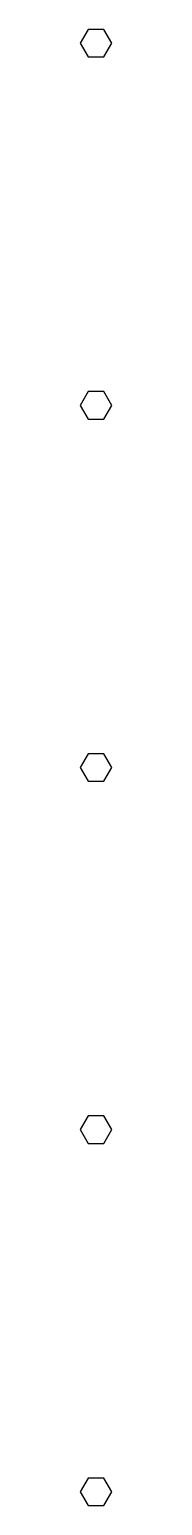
# Model space of a CAD drawing. Header units: metres. Extents: x -4 to 4, y 501 to 843.
import ezdxf

# ---------------------------------------------------------------- set-up
doc = ezdxf.new("R2010")
doc.units = ezdxf.units.M

msp = doc.modelspace()

# ---------------------------------------------------------------- linework, layer by layer
for p, q in [((-1.83292, 843.175), (-3.66585, 840)), ((1.83292, 843.175), (-1.83292, 843.175)), ((3.66585, 840), (1.83292, 843.175)), ((-3.66585, 840), (-1.83292, 836.825)), ((1.83292, 836.825), (3.66585, 840)), ((-1.83292, 836.825), (1.83292, 836.825)), ((-1.83292, 759.175), (-3.66585, 756)), ((1.83292, 759.175), (-1.83292, 759.175)), ((3.66585, 756), (1.83292, 759.175)), ((-3.66585, 756), (-1.83292, 752.825)), ((1.83292, 752.825), (3.66585, 756)), ((-1.83292, 752.825), (1.83292, 752.825)), ((-1.83292, 675.175), (-3.66585, 672)), ((1.83292, 675.175), (-1.83292, 675.175)), ((3.66585, 672), (1.83292, 675.175)), ((-3.66585, 672), (-1.83292, 668.825)), ((1.83292, 668.825), (3.66585, 672)), ((-1.83292, 668.825), (1.83292, 668.825)), ((-1.83292, 591.175), (-3.66585, 588)), ((1.83292, 591.175), (-1.83292, 591.175)), ((3.66585, 588), (1.83292, 591.175)), ((-3.66585, 588), (-1.83292, 584.825)), ((1.83292, 584.825), (3.66585, 588)), ((-1.83292, 584.825), (1.83292, 584.825)), ((-1.83292, 507.175), (-3.66585, 504)), ((1.83292, 507.175), (-1.83292, 507.175)), ((3.66585, 504), (1.83292, 507.175)), ((-3.66585, 504), (-1.83292, 500.825)), ((1.83292, 500.825), (3.66585, 504)), ((-1.83292, 500.825), (1.83292, 500.825))]:
    msp.add_line(p, q)

doc.saveas('drawing.dxf')
